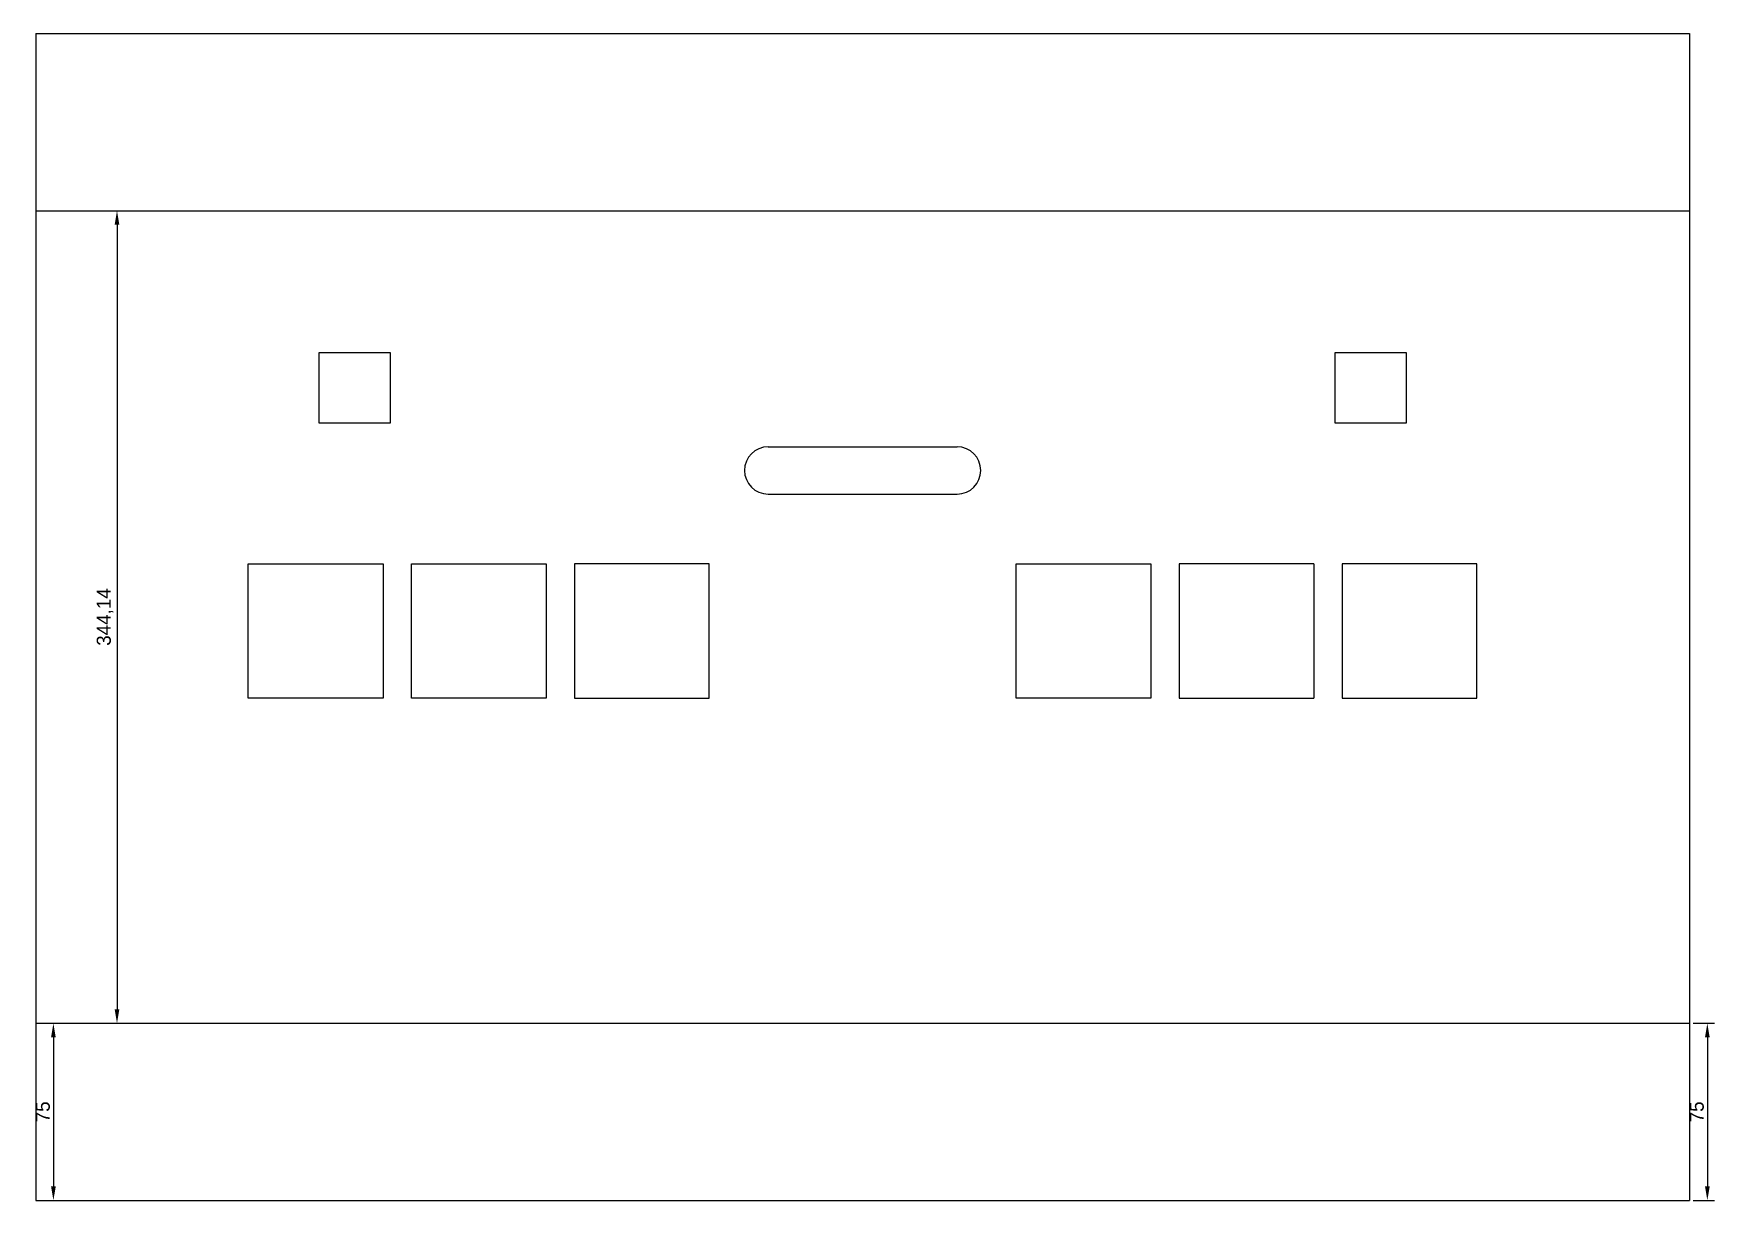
# Model space of a CAD drawing. Header units: millimetres. Extents: x 2264 to 2975, y 390 to 884.
import ezdxf

# ---------------------------------------------------------------- set-up
doc = ezdxf.new("R2010")
doc.units = ezdxf.units.MM
doc.layers.add('Dimensions', color=7, linetype='Continuous')
doc.layers.add('草圖平面 27', color=7, linetype='Continuous')
doc.dimstyles.new('ISO-25', dxfattribs={"dimtxt": 2.5, "dimasz": 2.5, "dimexe": 1.25, "dimexo": 0.625, "dimtad": 1, "dimtxsty": 'Standard', "dimcen": 2.5, "dimadec": 0, "dimazin": 0, "dimtfac": 1, "dimtmove": 0, "dimatfit": 3, "dimfxl": 1, "dimarcsym": 0})

# ---------------------------------------------------------------- blocks, each defined once
blk = doc.blocks.new('*D1')
at = {"layer": 'Defpoints', "color": 0}
for p in [(2964.88, 465), (2964.88, 390), (2972.38, 390)]:
    blk.add_point(p, dxfattribs=at)
at = {"layer": 'Dimensions', "color": 140, "lineweight": -2}
for p, q in [((2966.37, 465), (2975.36, 465)), ((2972.38, 459.04), (2972.38, 395.95)), ((2966.37, 390), (2975.36, 390))]:
    blk.add_line(p, q, dxfattribs=at)
at = {"layer": 'Dimensions', "color": 140}
for points in [[(2973.38, 459.04), (2971.39, 459.04), (2972.38, 465)], [(2971.39, 395.95), (2973.38, 395.95), (2972.38, 390)]]:
    blk.add_solid(points, dxfattribs=at)
at = {"layer": 'Dimensions', "color": 140, "insert": (2967.92, 427.5), "char_height": 5.955, "attachment_point": 5, "rotation": 90}
blk.add_mtext('75', dxfattribs=at)
blk = doc.blocks.new('*D2')
at = {"layer": 'Defpoints', "color": 0}
for p in [(2264.88, 809.14), (2264.88, 465), (2299.3, 465)]:
    blk.add_point(p, dxfattribs=at)
at = {"layer": 'Dimensions', "color": 140, "lineweight": -2}
for p, q in [((2266.37, 809.14), (2302.27, 809.14)), ((2299.3, 803.18), (2299.3, 470.95)), ((2266.37, 465), (2302.27, 465))]:
    blk.add_line(p, q, dxfattribs=at)
at = {"layer": 'Dimensions', "color": 140}
for points in [[(2300.29, 803.18), (2298.3, 803.18), (2299.3, 809.14)], [(2298.3, 470.95), (2300.29, 470.95), (2299.3, 465)]]:
    blk.add_solid(points, dxfattribs=at)
at = {"layer": 'Dimensions', "color": 140, "insert": (2294.26, 637.07), "char_height": 5.955, "attachment_point": 5, "rotation": 90}
blk.add_mtext('344,14', dxfattribs=at)
blk = doc.blocks.new('*D3')
at = {"layer": 'Defpoints', "color": 0}
for p in [(2264.88, 465), (2264.88, 390), (2272.38, 390)]:
    blk.add_point(p, dxfattribs=at)
at = {"layer": 'Dimensions', "color": 140, "lineweight": -2}
for p, q in [((2266.37, 465), (2275.36, 465)), ((2272.38, 459.04), (2272.38, 395.95)), ((2266.37, 390), (2275.36, 390))]:
    blk.add_line(p, q, dxfattribs=at)
at = {"layer": 'Dimensions', "color": 140}
for points in [[(2273.38, 459.04), (2271.39, 459.04), (2272.38, 465)], [(2271.39, 395.95), (2273.38, 395.95), (2272.38, 390)]]:
    blk.add_solid(points, dxfattribs=at)
at = {"layer": 'Dimensions', "color": 140, "insert": (2267.92, 427.5), "char_height": 5.955, "attachment_point": 5, "rotation": 90}
blk.add_mtext('75', dxfattribs=at)

msp = doc.modelspace()

# ---------------------------------------------------------------- linework, layer by layer
at = {"layer": '草圖平面 27'}
for p, q in [((2264.883, 884.1395, 100), (2964.883, 884.1395, 100)), ((2264.883, 884.1395, 100), (2264.883, 809.1395, 100)), ((2964.883, 884.1395, 100), (2964.883, 809.1395, 100)), ((2264.883, 809.1395, 100), (2264.883, 464.9995, 100)), ((2264.883, 809.1395, 100), (2964.883, 809.1395, 100)), ((2964.883, 809.1395, 100), (2964.883, 464.9995, 100)), ((2384.883, 719.1395, 100), (2384.883, 749.1395, 100)), ((2384.883, 749.1395, 100), (2414.883, 749.1395, 100)), ((2414.883, 749.1395, 100), (2414.883, 719.1395, 100)), ((2814.883, 719.1395, 100), (2814.883, 749.1395, 100)), ((2814.883, 749.1395, 100), (2844.883, 749.1395, 100)), ((2844.883, 749.1395, 100), (2844.883, 719.1395, 100)), ((2414.883, 719.1395, 100), (2384.883, 719.1395, 100)), ((2844.883, 719.1395, 100), (2814.883, 719.1395, 100)), ((2574.883, 709.1395, 100), (2654.883, 709.1395, 100)), ((2574.883, 689.1395, 100), (2654.883, 689.1395, 100)), ((2354.883, 659.6395, 100), (2411.883, 659.6395, 100)), ((2354.883, 602.6395, 100), (2354.883, 659.6395, 100)), ((2411.883, 659.6395, 100), (2411.883, 602.6395, 100)), ((2423.883, 602.6395, 100), (2423.883, 659.6395, 100)), ((2423.883, 659.6395, 100), (2480.883, 659.6395, 100)), ((2480.883, 659.6395, 100), (2480.883, 602.6395, 100)), ((2492.883, 659.6395, 100), (2492.883, 602.6395, 100)), ((2549.883, 659.6395, 100), (2492.883, 659.6395, 100)), ((2549.883, 602.6395, 100), (2549.883, 659.6395, 100)), ((2679.883, 602.6395, 100), (2679.883, 659.6395, 100)), ((2679.883, 659.6395, 100), (2736.883, 659.6395, 100)), ((2736.883, 659.6395, 100), (2736.883, 602.6395, 100)), ((2805.883, 659.6395, 100), (2748.883, 659.6395, 100)), ((2748.883, 659.6395, 100), (2748.883, 602.6395, 100)), ((2805.883, 659.6395, 100), (2805.883, 602.6395, 100)), ((2817.883, 659.6395, 100), (2817.883, 602.6395, 100)), ((2874.883, 659.6395, 100), (2817.883, 659.6395, 100)), ((2874.883, 602.6395, 100), (2874.883, 659.6395, 100)), ((2411.883, 602.6395, 100), (2354.883, 602.6395, 100)), ((2480.883, 602.6395, 100), (2423.883, 602.6395, 100)), ((2492.883, 602.6395, 100), (2549.883, 602.6395, 100)), ((2736.883, 602.6395, 100), (2679.883, 602.6395, 100)), ((2748.883, 602.6395, 100), (2805.883, 602.6395, 100)), ((2817.883, 602.6395, 100), (2874.883, 602.6395, 100)), ((2264.883, 464.9995, 100), (2264.883, 389.9995, 100)), ((2264.883, 464.9995, 100), (2964.883, 464.9995, 100)), ((2964.883, 464.9995, 100), (2964.883, 389.9995, 100)), ((2264.883, 389.9995, 100), (2964.883, 389.9995, 100))]:
    msp.add_line(p, q, dxfattribs=at)
for centre, start, end in [((2574.883, 699.1395, 100), 90, 270), ((2654.883, 699.1395, 100), 270, 90)]:
    msp.add_arc(centre, 10, start, end, dxfattribs=at)

# ---------------------------------------------------------------- dimensions: what is measured, and where the dimension line sits
at = {"layer": 'Dimensions'}
for base, p1, p2, picture, middle in [((2299.297, 464.9995, 100), (2264.883, 809.1395, 100), (2264.883, 464.9995, 100), '*D2', (2299.297, 637.0695, 100)), ((2272.383, 389.9995, 100), (2264.883, 464.9995, 100), (2264.883, 389.9995, 100), '*D3', (2272.383, 427.4995, 100)), ((2972.383, 389.9995, 100), (2964.883, 464.9995, 100), (2964.883, 389.9995, 100), '*D1', (2972.383, 427.4995, 100))]:
    dim = msp.add_linear_dim(base=base, p1=p1, p2=p2, angle=270, dimstyle='ISO-25', override={"dimscale": 2.382155, "dimdec": 3, "dimzin": 8, "dimlunit": 2, "dimclrd": 140, "dimclre": 140, "dimclrt": 140}, dxfattribs=at)
    dim.commit()
    dim.dimension.update_dxf_attribs({"geometry": picture, "text_midpoint": middle, "dimtype": 161})

doc.saveas('drawing.dxf')
